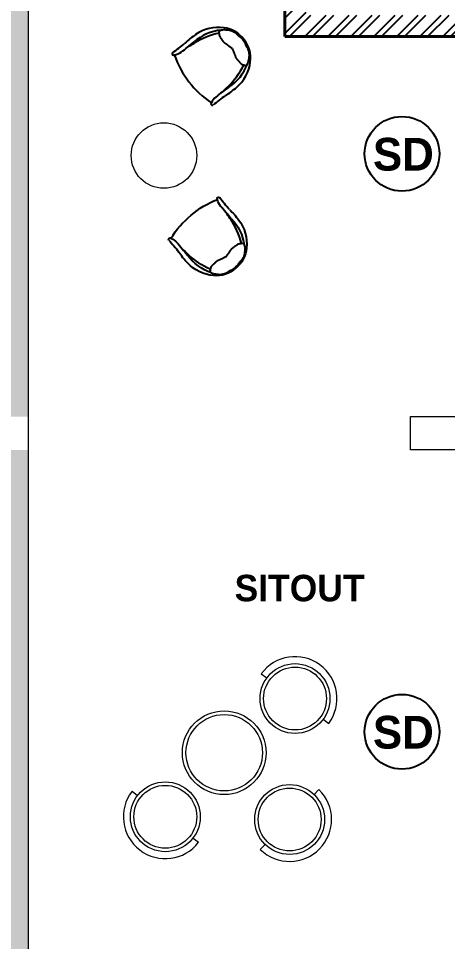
# Model space of a CAD drawing. Header units: feet. Extents: x 3576 to 8206, y -9151 to -6616.
# Drawn here: x 5023.8 to 5141.7, y -8421.8 to -8168 of the extents above; entities that cross this region are included whole.
import ezdxf

# ---------------------------------------------------------------- set-up
doc = ezdxf.new("R2010")
doc.units = ezdxf.units.FT
for name, color, linetype, lineweight in [('1fr', 233, 'CONTINUOUS', 5), ('COLUMN', 254, 'CONTINUOUS', 30), ('fur', 36, 'CONTINUOUS', 20), ('FURNITURE', 14, 'CONTINUOUS', 0), ('Landscape', 114, 'CONTINUOUS', 5), ('STAIR', 184, 'CONTINUOUS', 9), ('Wall1', 7, 'CONTINUOUS', 40)]:
    doc.layers.add(name, color=color, linetype=linetype, lineweight=lineweight)
doc.styles.add('ROMANS', font='sanss___.ttf')
pattern_1 = [(90, (-2170.3763, -1033.5855), (-3.5921, 3.5921), [0.9525, -6.2317]), (45, (-2170.3763, -1033.5855), (-3.5921024, 3.5921024), [0.9525, -4.1275]), (135, (-2170.3763, -1033.5855), (-3.5921024, -3.5921024), [0.9525, -4.1275])]

# ---------------------------------------------------------------- blocks, each defined once
blk = doc.blocks.new('Chair6')
at = {"layer": '1fr', "lineweight": 25, "flags": 128}
for points in [[(-1.26, 6.19), (-1.3, 6.18), (-1.34, 6.16), (-1.37, 6.14), (-1.4, 6.12), (-1.42, 6.09), (-1.45, 6.06), (-1.47, 6.03), (-1.49, 5.98), (-1.52, 5.93), (-1.55, 5.88), (-1.58, 5.81), (-1.61, 5.74), (-1.64, 5.66), (-1.66, 5.58), (-1.69, 5.49), (-1.71, 5.4), (-1.74, 5.3), (-1.75, 5.19), (-1.77, 5.08), (-1.78, 4.96), (-1.8, 4.84), (-1.81, 4.72), (-1.81, 4.6), (-1.82, 4.47), (-1.83, 4.35), (-1.83, 4.22), (-1.83, 4.1), (-1.83, 3.97), (-1.83, 3.85), (-1.82, 3.72), (-1.8, 3.59), (-1.78, 3.47), (-1.76, 3.34), (-1.73, 3.21), (-1.69, 3.08), (-1.65, 2.96), (-1.61, 2.83), (-1.57, 2.72), (-1.53, 2.61), (-1.48, 2.51), (-1.44, 2.41), (-1.4, 2.32), (-1.36, 2.24), (-1.31, 2.17), (-1.28, 2.11), (-1.24, 2.05), (-1.2, 2), (-1.17, 1.95), (-1.14, 1.91), (-1.11, 1.87), (-1.08, 1.84), (-1.06, 1.81), (-1.03, 1.79), (-1.01, 1.76), (-0.99, 1.74), (-0.97, 1.72), (-0.95, 1.69), (-0.93, 1.67), (-0.91, 1.64), (-0.89, 1.62), (-0.87, 1.59), (-0.85, 1.57), (-0.83, 1.54), (-0.82, 1.52), (-0.8, 1.49), (-0.78, 1.47), (-0.76, 1.44), (-0.74, 1.41), (-0.72, 1.39), (-0.7, 1.35), (-0.68, 1.32), (-0.66, 1.28), (-0.64, 1.24), (-0.62, 1.2), (-0.6, 1.15), (-0.58, 1.1), (-0.55, 1.05), (-0.53, 1), (-0.5, 0.94), (-0.47, 0.89), (-0.43, 0.84), (-0.4, 0.78), (-0.36, 0.73), (-0.32, 0.68), (-0.27, 0.63), (-0.23, 0.58), (-0.19, 0.53), (-0.14, 0.48), (-0.1, 0.43), (-0.05, 0.39), (-0.01, 0.35), (0.03, 0.31), (0.07, 0.27), (0.11, 0.24), (0.14, 0.2), (0.17, 0.17)], [(2.56, 2.55), (2.44, 2.75), (2.34, 2.92), (2.25, 3.07), (2.17, 3.2), (2.1, 3.31), (2.04, 3.42), (1.98, 3.52), (1.93, 3.61), (1.88, 3.7), (1.83, 3.79), (1.78, 3.89), (1.74, 3.97), (1.69, 4.06), (1.65, 4.14), (1.61, 4.22), (1.57, 4.3), (1.53, 4.37), (1.49, 4.44), (1.45, 4.51), (1.4, 4.57), (1.36, 4.63), (1.32, 4.69), (1.27, 4.75), (1.22, 4.8), (1.17, 4.85), (1.12, 4.91), (1.06, 4.96), (1, 5.01), (0.93, 5.07), (0.87, 5.12), (0.8, 5.18), (0.73, 5.24), (0.66, 5.31), (0.58, 5.37), (0.51, 5.44), (0.43, 5.51), (0.35, 5.58), (0.27, 5.65), (0.18, 5.72), (0.09, 5.79), (0, 5.86), (-0.11, 5.93), (-0.23, 5.99), (-0.37, 6.05), (-0.54, 6.1), (-0.74, 6.14), (-0.98, 6.17), (-1.26, 6.19)], [(2.56, 2.55), (2.76, 2.43), (2.93, 2.32), (3.08, 2.23), (3.21, 2.15), (3.32, 2.08), (3.43, 2.02), (3.53, 1.96), (3.62, 1.91), (3.71, 1.86), (3.8, 1.81), (3.89, 1.76), (3.98, 1.72), (4.07, 1.67), (4.15, 1.63), (4.23, 1.58), (4.31, 1.54), (4.38, 1.5), (4.45, 1.46), (4.52, 1.42), (4.58, 1.38), (4.64, 1.34), (4.7, 1.29), (4.75, 1.25), (4.81, 1.2), (4.86, 1.15), (4.91, 1.09), (4.97, 1.03), (5.02, 0.97), (5.07, 0.9), (5.13, 0.84), (5.19, 0.77), (5.25, 0.7), (5.31, 0.63), (5.37, 0.55), (5.44, 0.48), (5.51, 0.4), (5.58, 0.32), (5.65, 0.24), (5.72, 0.15), (5.79, 0.06), (5.86, -0.04), (5.93, -0.14), (5.99, -0.26), (6.04, -0.4), (6.09, -0.57), (6.13, -0.77), (6.16, -1.01), (6.18, -1.3)], [(6.18, -1.3), (6.17, -1.34), (6.15, -1.37), (6.14, -1.4), (6.11, -1.43), (6.09, -1.45), (6.06, -1.48), (6.02, -1.5), (5.97, -1.53), (5.92, -1.55), (5.87, -1.58), (5.8, -1.61), (5.73, -1.64), (5.66, -1.67), (5.57, -1.69), (5.48, -1.72), (5.39, -1.74), (5.29, -1.76), (5.18, -1.78), (5.07, -1.8), (4.95, -1.81), (4.83, -1.82), (4.71, -1.83), (4.59, -1.84), (4.46, -1.85), (4.34, -1.85), (4.21, -1.85), (4.09, -1.85), (3.96, -1.85), (3.84, -1.85), (3.71, -1.84), (3.58, -1.82), (3.46, -1.8), (3.33, -1.78), (3.2, -1.74), (3.07, -1.71), (2.95, -1.67), (2.83, -1.63), (2.71, -1.58), (2.6, -1.54), (2.5, -1.5), (2.4, -1.45), (2.32, -1.41), (2.24, -1.37), (2.17, -1.33), (2.1, -1.29), (2.04, -1.25), (1.99, -1.21), (1.94, -1.18), (1.9, -1.15), (1.87, -1.12), (1.84, -1.09), (1.81, -1.07), (1.78, -1.04), (1.76, -1.02), (1.74, -1), (1.71, -0.98), (1.69, -0.95), (1.66, -0.94), (1.64, -0.92), (1.61, -0.9), (1.59, -0.88), (1.56, -0.86), (1.54, -0.84), (1.51, -0.82), (1.49, -0.81), (1.46, -0.79), (1.44, -0.77), (1.41, -0.75), (1.38, -0.73), (1.35, -0.71), (1.32, -0.69), (1.28, -0.67), (1.24, -0.65), (1.19, -0.63), (1.15, -0.61), (1.1, -0.58), (1.05, -0.56), (0.99, -0.53), (0.94, -0.5), (0.89, -0.47), (0.83, -0.44), (0.78, -0.4), (0.73, -0.36), (0.68, -0.32), (0.62, -0.28), (0.58, -0.23), (0.53, -0.19), (0.48, -0.14), (0.43, -0.1), (0.39, -0.05), (0.35, -0.01), (0.31, 0.03), (0.27, 0.07), (0.24, 0.11), (0.2, 0.14), (0.17, 0.17)]]:
    blk.add_lwpolyline(points, dxfattribs=at)
at = {"layer": '1fr', "lineweight": 25}
for centre, radius, start, end in [((-22.12, 41.54), 37.05, 312.1988, 318.0499), ((2.12, 17.42), 3.97, 317.4617, 342.7297), ((5.66, 16.48), 0.343, 316.6371, 123.7903), ((-4.72, -4.7), 23.51, 26.5651, 63.1236), ((14.35, -0.52), 18.64, 128.3998, 138.9865), ((-35.94, 53.93), 56.7, 312.2169, 316.2782), ((7.38, 5.24), 9.6, 137.07, 180.4519), ((9.66, 3.17), 11.54, 130.5396, 166.9651), ((4.61, 5.04), 6.83, 178.9572, 227.5835), ((53.74, -36.22), 56.7, 133.4138, 137.4751), ((41.42, -22.34), 37.05, 131.6421, 137.4932), ((17.43, 2.03), 3.97, 106.9624, 132.2303), ((16.51, 5.57), 0.343, 325.9017, 133.0549), ((-0.44, 14.35), 18.64, 310.7056, 321.2922), ((5.28, 7.35), 9.6, 269.2401, 312.622), ((3.22, 9.65), 11.54, 282.7269, 319.1524), ((5.07, 4.58), 6.83, 222.1085, 270.7348)]:
    blk.add_arc(centre, radius, start, end, dxfattribs=at)
at = {"layer": '1fr', "color": 8, "lineweight": 25}
for centre, radius, start, end in [((19.4, -1.4), 21.55, 141.9403, 159.4505), ((-29, 38.91), 41.45, 319.3036, 321.685), ((-1.29, 19.41), 21.55, 290.2415, 307.7517), ((38.76, -29.2), 41.45, 128.007, 130.3884)]:
    blk.add_arc(centre, radius, start, end, dxfattribs=at)

msp = doc.modelspace()

# ---------------------------------------------------------------- hatches: boundary and pattern name
at = {"layer": 'COLUMN', "lineweight": 25}
h = msp.add_hatch(dxfattribs=at)
h.set_pattern_fill('ANSI32', color=32, scale=0.469565, style=0)
h.set_pattern_definition([(45, (5159.5777, -8141.2092), (-3.1626, 3.1626), []), (45, (5161.686, -8141.2092), (-3.1626, 3.1626), [])])
h.paths.add_polyline_path([(5143.9255, -8132.2092), (5096.969, -8132.2092), (5096.969, -8132.3367), (5096.969, -8172.9959), (5152.9255, -8172.9959), (5152.9255, -8141.2092), (5143.9255, -8141.2092), (5143.9255, -8167.1264), (5102.8386, -8167.1264), (5102.8386, -8138.0788), (5143.9255, -8138.0788)])
at = {"layer": 'Landscape', "lineweight": 25}
h = msp.add_hatch(dxfattribs=at)
h.set_pattern_fill('GRASS', color=62, scale=0.2, style=0)
h.set_pattern_definition(pattern_1)
h.paths.add_polyline_path([(4935.2386, -8020.7356), (5348.8386, -8021.4158), (5348.8386, -8132.2092), (5096.969, -8132.2092), (5026.5342, -8132.2092), (5026.528, -8277.4574), (4945.4514, -8277.5395)])
h = msp.add_hatch(dxfattribs=at)
h.set_pattern_fill('GRASS', color=62, scale=0.2, style=0)
h.set_pattern_definition(pattern_1)
h.paths.add_polyline_path([(4978.5216, -8612.432), (4958.7696, -8612.432), (4966.8527, -8815.6858), (4974.883, -8833.5473), (4993.0494, -8840.8614), (5362.5751, -8840.8614), (5362.5817, -8753.8352), (4978.5109, -8753.8061)])
h.paths.add_polyline_path([(4952.1678, -8446.4266), (4978.5342, -8446.4266), (4978.5342, -8446.4293), (5026.5342, -8446.4293), (5026.5342, -8286.6574), (4945.8139, -8286.657)])

# ---------------------------------------------------------------- linework, layer by layer
at = {"layer": 'COLUMN', "color": 7, "lineweight": 25}
for centre in [(5129.1815, -8205.2274), (5129.1815, -8364.1359)]:
    msp.add_circle(centre, 10.2674, dxfattribs=at)
at = {"layer": 'fur', "color": 135}
for p, q in [((5090.5302, -8348.1527), (5092.0745, -8349.2935)), ((5107.5177, -8360.7017), (5109.062, -8361.8425)), ((5055.0317, -8380.4693), (5056.5536, -8381.6399)), ((5106.3728, -8380.0149), (5105.0304, -8381.3876)), ((5071.7725, -8393.3455), (5073.2944, -8394.5161)), ((5091.6062, -8395.1146), (5090.2637, -8396.4873))]:
    msp.add_line(p, q, dxfattribs=at)
for centre, radius in [((5099.7961, -8354.9976), 9.6), ((5099.7961, -8354.9976), 8.64), ((5064.1631, -8387.4927), 9.6), ((5064.1631, -8387.4927), 8.64), ((5098.3183, -8388.2511), 9.6), ((5098.3183, -8388.2511), 8.64)]:
    msp.add_circle(centre, radius, dxfattribs=at)
at = {"layer": 'fur', "color": 36, "linetype": 'Continuous'}
for radius in [11.5038, 10.5038]:
    msp.add_circle((5080.3465, -8369.881), radius, dxfattribs=at)
at = {"layer": 'fur', "color": 135}
for centre, start, end in [((5099.7961, -8354.9976), 323.545935, 143.545935), ((5064.1631, -8387.4927), 142.434389, 322.434389), ((5098.3183, -8388.2511), 225.639032, 45.639032)]:
    msp.add_arc(centre, 11.52, start, end, dxfattribs=at)
at = {"layer": 'FURNITURE'}
msp.add_circle((5063.7868, -8205.6996), 9, dxfattribs=at)
at = {"layer": 'Landscape'}
msp.add_lwpolyline([(5131.5255, -8277.457), (5143.9255, -8277.457), (5143.9255, -8286.657), (5131.5255, -8286.657)], close=True, dxfattribs=at)
at = {"layer": 'STAIR', "color": 7}
msp.add_lwpolyline([(5096.969, -8132.2092), (5026.5342, -8132.2092), (5026.5372, -8446.4266)], dxfattribs=at)
at = {"layer": 'Wall1', "color": 7, "lineweight": 40}
for p in [(5096.969, -8132.2092), (5143.9255, -8172.9959)]:
    msp.add_line(p, (5096.969, -8172.9959), dxfattribs=at)

# ---------------------------------------------------------------- block references
at = {"layer": 'FURNITURE'}
for p, xscale, yscale, zscale, rotation in [((5085.7551, -8173.8151), 1.130618968750048, 1.130618968750048, 1.130618968750048, 172.7924908947814), ((5083.481, -8236.6859), -1.130618968740819, 1.130618968741146, 1.130618968740819, 354.8490155699351)]:
    msp.add_blockref('Chair6', p, dxfattribs=dict(at, xscale=xscale, yscale=yscale, zscale=zscale, rotation=rotation))

# ---------------------------------------------------------------- texts
at = {"layer": 'Wall1', "color": 5, "width": 240.321526, "attachment_point": 1, "style": 'ROMANS'}
for s, insert, char_height in [('{\\fStylus BT|b1|i0|c0|p34;\\C7;SD}', (5121.2072, -8200.839), 9), ('{\\fStylus BT|b1|i0|c0|p34;\\C7;SITOUT}', (5083.1987, -8320.9715), 7.28077), ('{\\fStylus BT|b1|i0|c0|p34;\\C7;SD}', (5121.2072, -8359.7474), 9)]:
    msp.add_mtext(s, dxfattribs=dict(at, insert=insert, char_height=char_height))

doc.saveas('drawing.dxf')
